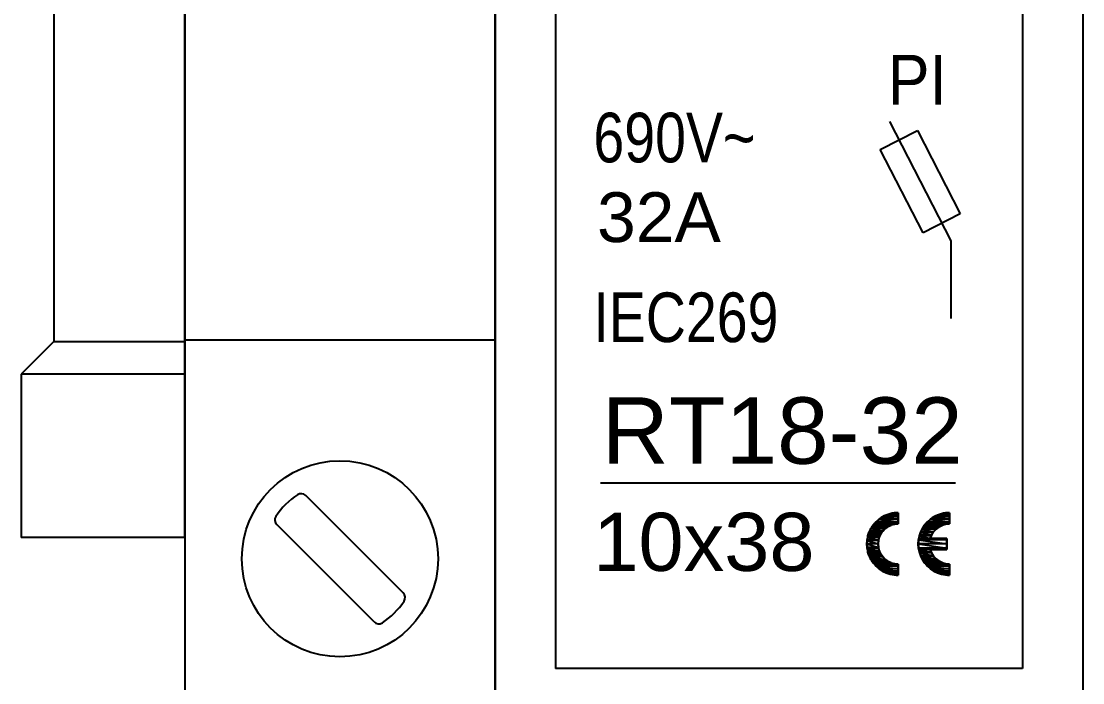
# Model space of a CAD drawing. Header units: millimetres. Extents: x 28713 to 59118, y -54378 to -19615.
# Drawn here: x 38035.09 to 38067.56, y -43691.09 to -43670.84 of the extents above; entities that cross this region are included whole.
import ezdxf

# ---------------------------------------------------------------- set-up
doc = ezdxf.new("R2010")
doc.units = ezdxf.units.MM
doc.header["$LTSCALE"] = 3
doc.layers.add('1', color=3, linetype='Continuous')
doc.layers.add('DUT', color=7, linetype='Continuous')
doc.styles.add('Arial', font='arial.ttf')

msp = doc.modelspace()

# ---------------------------------------------------------------- linework, layer by layer
for p, q in [((38049.592, -43711.097), (38049.592, -43631.616)), ((38067.564, -43631.616), (38067.564, -43711.097)), ((38051.44, -43659.257), (38051.44, -43690.645)), ((38065.716, -43659.257), (38065.716, -43690.645)), ((38061.371, -43674.77), (38062.511, -43674.184)), ((38061.648, -43673.907), (38063.525, -43677.56)), ((38062.511, -43674.184), (38063.819, -43676.731)), ((38062.679, -43677.317), (38061.371, -43674.77)), ((38063.819, -43676.731), (38062.679, -43677.317)), ((38063.525, -43677.56), (38063.525, -43679.934)), ((38052.809, -43684.966), (38063.674, -43684.966)), ((38061.729, -43685.899), (38061.668, -43685.914)), ((38061.791, -43685.889), (38061.729, -43685.899)), ((38061.854, -43685.883), (38061.791, -43685.889)), ((38061.918, -43685.881), (38061.854, -43685.883)), ((38061.918, -43685.881), (38061.918, -43685.881)), ((38063.302, -43685.899), (38063.241, -43685.914)), ((38063.364, -43685.889), (38063.302, -43685.899)), ((38063.427, -43685.883), (38063.364, -43685.889)), ((38063.491, -43685.881), (38063.427, -43685.883)), ((38063.491, -43685.881), (38063.491, -43685.881)), ((38061.2, -43686.205), (38061.16, -43686.253)), ((38061.243, -43686.159), (38061.2, -43686.205)), ((38061.288, -43686.117), (38061.243, -43686.159)), ((38061.336, -43686.077), (38061.288, -43686.117)), ((38061.387, -43686.041), (38061.336, -43686.077)), ((38061.439, -43686.009), (38061.387, -43686.041)), ((38061.494, -43685.979), (38061.439, -43686.009)), ((38061.55, -43685.954), (38061.494, -43685.979)), ((38061.608, -43685.932), (38061.55, -43685.954)), ((38061.668, -43685.914), (38061.608, -43685.932)), ((38061.876, -43686.222), (38061.836, -43686.226)), ((38061.918, -43686.221), (38061.876, -43686.222)), ((38061.918, -43686.221), (38061.918, -43686.221)), ((38062.773, -43686.205), (38062.733, -43686.253)), ((38062.816, -43686.159), (38062.773, -43686.205)), ((38062.862, -43686.117), (38062.816, -43686.159)), ((38062.91, -43686.077), (38062.862, -43686.117)), ((38062.96, -43686.041), (38062.91, -43686.077)), ((38063.013, -43686.009), (38062.96, -43686.041)), ((38063.067, -43685.979), (38063.013, -43686.009)), ((38063.124, -43685.954), (38063.067, -43685.979)), ((38063.182, -43685.932), (38063.124, -43685.954)), ((38063.241, -43685.914), (38063.182, -43685.932)), ((38063.44, -43686.223), (38063.39, -43686.229)), ((38063.491, -43686.221), (38063.44, -43686.223)), ((38063.491, -43686.221), (38063.491, -43686.221)), ((38061.011, -43686.532), (38060.993, -43686.592)), ((38061.033, -43686.473), (38061.011, -43686.532)), ((38061.059, -43686.415), (38061.033, -43686.473)), ((38061.089, -43686.359), (38061.059, -43686.415)), ((38061.123, -43686.305), (38061.089, -43686.359)), ((38061.089, -43686.359), (38061.089, -43686.359)), ((38061.16, -43686.253), (38061.123, -43686.305)), ((38061.384, -43686.529), (38061.364, -43686.565)), ((38061.405, -43686.494), (38061.384, -43686.529)), ((38061.384, -43686.529), (38061.384, -43686.529)), ((38061.429, -43686.461), (38061.405, -43686.494)), ((38061.455, -43686.43), (38061.429, -43686.461)), ((38061.483, -43686.4), (38061.455, -43686.43)), ((38061.512, -43686.373), (38061.483, -43686.4)), ((38061.543, -43686.348), (38061.512, -43686.373)), ((38061.575, -43686.324), (38061.543, -43686.348)), ((38061.609, -43686.303), (38061.575, -43686.324)), ((38061.645, -43686.284), (38061.609, -43686.303)), ((38061.681, -43686.268), (38061.645, -43686.284)), ((38061.718, -43686.254), (38061.681, -43686.268)), ((38061.757, -43686.242), (38061.718, -43686.254)), ((38061.796, -43686.233), (38061.757, -43686.242)), ((38061.836, -43686.226), (38061.796, -43686.233)), ((38062.584, -43686.532), (38062.566, -43686.592)), ((38062.606, -43686.473), (38062.584, -43686.532)), ((38062.632, -43686.415), (38062.606, -43686.473)), ((38062.663, -43686.359), (38062.632, -43686.415)), ((38062.696, -43686.305), (38062.663, -43686.359)), ((38062.663, -43686.359), (38062.663, -43686.359)), ((38062.733, -43686.253), (38062.696, -43686.305)), ((38062.958, -43686.528), (38062.934, -43686.572)), ((38062.984, -43686.486), (38062.958, -43686.528)), ((38063.014, -43686.446), (38062.984, -43686.486)), ((38063.047, -43686.41), (38063.014, -43686.446)), ((38063.082, -43686.376), (38063.047, -43686.41)), ((38063.12, -43686.345), (38063.082, -43686.376)), ((38063.16, -43686.317), (38063.12, -43686.345)), ((38063.203, -43686.292), (38063.16, -43686.317)), ((38063.247, -43686.271), (38063.203, -43686.292)), ((38063.293, -43686.253), (38063.247, -43686.271)), ((38063.341, -43686.239), (38063.293, -43686.253)), ((38063.39, -43686.229), (38063.341, -43686.239)), ((38060.963, -43686.775), (38060.961, -43686.837)), ((38060.961, -43686.837), (38060.963, -43686.899)), ((38060.969, -43686.714), (38060.963, -43686.775)), ((38060.979, -43686.652), (38060.969, -43686.714)), ((38060.993, -43686.592), (38060.979, -43686.652)), ((38061.302, -43686.797), (38061.301, -43686.837)), ((38061.301, -43686.837), (38061.302, -43686.877)), ((38061.306, -43686.758), (38061.302, -43686.797)), ((38061.313, -43686.718), (38061.306, -43686.758)), ((38061.322, -43686.679), (38061.313, -43686.718)), ((38061.333, -43686.64), (38061.322, -43686.679)), ((38061.347, -43686.602), (38061.333, -43686.64)), ((38061.364, -43686.565), (38061.347, -43686.602)), ((38062.536, -43686.775), (38062.534, -43686.837)), ((38062.534, -43686.837), (38062.536, -43686.899)), ((38062.542, -43686.714), (38062.536, -43686.775)), ((38062.552, -43686.652), (38062.542, -43686.714)), ((38062.566, -43686.592), (38062.552, -43686.652)), ((38062.915, -43686.619), (38062.899, -43686.667)), ((38062.899, -43686.667), (38063.406, -43686.667)), ((38062.934, -43686.572), (38062.915, -43686.619)), ((38063.406, -43686.667), (38063.406, -43687.008)), ((38060.963, -43686.899), (38060.969, -43686.961)), ((38060.969, -43686.961), (38060.979, -43687.022)), ((38060.979, -43687.022), (38060.993, -43687.083)), ((38060.993, -43687.083), (38061.011, -43687.143)), ((38061.011, -43687.143), (38061.033, -43687.202)), ((38061.302, -43686.877), (38061.306, -43686.917)), ((38061.306, -43686.917), (38061.313, -43686.956)), ((38061.313, -43686.956), (38061.322, -43686.996)), ((38061.322, -43686.996), (38061.333, -43687.034)), ((38061.333, -43687.034), (38061.347, -43687.072)), ((38061.347, -43687.072), (38061.364, -43687.109)), ((38061.364, -43687.109), (38061.384, -43687.146)), ((38061.384, -43687.146), (38061.384, -43687.146)), ((38061.384, -43687.146), (38061.405, -43687.181)), ((38061.405, -43687.181), (38061.429, -43687.214)), ((38062.536, -43686.899), (38062.542, -43686.961)), ((38062.542, -43686.961), (38062.552, -43687.022)), ((38062.552, -43687.022), (38062.566, -43687.083)), ((38062.566, -43687.083), (38062.584, -43687.143)), ((38062.584, -43687.143), (38062.606, -43687.202)), ((38062.899, -43687.008), (38063.406, -43687.008)), ((38062.899, -43687.008), (38062.899, -43687.008)), ((38062.899, -43687.008), (38062.915, -43687.056)), ((38062.915, -43687.056), (38062.934, -43687.103)), ((38062.934, -43687.103), (38062.958, -43687.147)), ((38062.958, -43687.147), (38062.984, -43687.189)), ((38062.984, -43687.189), (38063.014, -43687.228)), ((38061.033, -43687.202), (38061.059, -43687.259)), ((38061.059, -43687.259), (38061.089, -43687.316)), ((38061.089, -43687.316), (38061.089, -43687.316)), ((38061.089, -43687.316), (38061.123, -43687.37)), ((38061.123, -43687.37), (38061.16, -43687.421)), ((38061.16, -43687.421), (38061.2, -43687.47)), ((38061.2, -43687.47), (38061.243, -43687.516)), ((38061.243, -43687.516), (38061.288, -43687.558)), ((38061.429, -43687.214), (38061.455, -43687.245)), ((38061.455, -43687.245), (38061.483, -43687.274)), ((38061.483, -43687.274), (38061.512, -43687.302)), ((38061.512, -43687.302), (38061.543, -43687.327)), ((38061.543, -43687.327), (38061.575, -43687.35)), ((38061.575, -43687.35), (38061.609, -43687.371)), ((38061.609, -43687.371), (38061.645, -43687.39)), ((38061.645, -43687.39), (38061.681, -43687.407)), ((38061.681, -43687.407), (38061.718, -43687.421)), ((38061.718, -43687.421), (38061.757, -43687.433)), ((38061.757, -43687.433), (38061.796, -43687.442)), ((38061.796, -43687.442), (38061.836, -43687.449)), ((38061.836, -43687.449), (38061.876, -43687.453)), ((38061.876, -43687.453), (38061.918, -43687.454)), ((38062.606, -43687.202), (38062.632, -43687.259)), ((38062.632, -43687.259), (38062.663, -43687.316)), ((38062.663, -43687.316), (38062.663, -43687.316)), ((38062.663, -43687.316), (38062.696, -43687.37)), ((38062.696, -43687.37), (38062.733, -43687.421)), ((38062.733, -43687.421), (38062.773, -43687.47)), ((38062.773, -43687.47), (38062.816, -43687.516)), ((38062.816, -43687.516), (38062.862, -43687.558)), ((38063.014, -43687.228), (38063.047, -43687.265)), ((38063.047, -43687.265), (38063.082, -43687.299)), ((38063.082, -43687.299), (38063.12, -43687.33)), ((38063.12, -43687.33), (38063.16, -43687.358)), ((38063.16, -43687.358), (38063.203, -43687.382)), ((38063.203, -43687.382), (38063.247, -43687.404)), ((38063.247, -43687.404), (38063.293, -43687.421)), ((38063.293, -43687.421), (38063.341, -43687.435)), ((38063.341, -43687.435), (38063.39, -43687.446)), ((38063.39, -43687.446), (38063.44, -43687.452)), ((38063.44, -43687.452), (38063.491, -43687.454)), ((38061.288, -43687.558), (38061.336, -43687.597)), ((38061.336, -43687.597), (38061.387, -43687.633)), ((38061.387, -43687.633), (38061.439, -43687.666)), ((38061.439, -43687.666), (38061.494, -43687.695)), ((38061.494, -43687.695), (38061.55, -43687.721)), ((38061.55, -43687.721), (38061.608, -43687.743)), ((38061.608, -43687.743), (38061.668, -43687.761)), ((38061.668, -43687.761), (38061.729, -43687.775)), ((38061.729, -43687.775), (38061.791, -43687.786)), ((38061.791, -43687.786), (38061.854, -43687.792)), ((38061.854, -43687.792), (38061.918, -43687.794)), ((38062.862, -43687.558), (38062.91, -43687.597)), ((38062.91, -43687.597), (38062.96, -43687.633)), ((38062.96, -43687.633), (38063.013, -43687.666)), ((38063.013, -43687.666), (38063.067, -43687.695)), ((38063.067, -43687.695), (38063.124, -43687.721)), ((38063.124, -43687.721), (38063.182, -43687.743)), ((38063.182, -43687.743), (38063.241, -43687.761)), ((38063.241, -43687.761), (38063.302, -43687.775)), ((38063.302, -43687.775), (38063.364, -43687.786)), ((38063.364, -43687.786), (38063.427, -43687.792)), ((38063.427, -43687.792), (38063.491, -43687.794)), ((38065.716, -43690.645), (38051.44, -43690.645))]:
    msp.add_line(p, q)
at = {"color": 251}
for p, q in [((38061.67, -43685.913), (38061.793, -43685.889)), ((38061.793, -43685.889), (38061.67, -43685.913)), ((38061.793, -43685.889), (38061.918, -43685.881)), ((38061.918, -43685.881), (38061.793, -43685.889)), ((38061.918, -43685.889), (38061.793, -43685.889)), ((38061.793, -43685.889), (38061.918, -43685.913)), ((38061.793, -43685.889), (38061.918, -43685.913)), ((38061.918, -43685.889), (38061.793, -43685.889)), ((38061.918, -43685.881), (38061.918, -43685.889)), ((38061.918, -43685.889), (38061.918, -43685.881)), ((38061.918, -43685.913), (38061.918, -43685.889)), ((38061.918, -43685.889), (38061.918, -43685.913)), ((38063.244, -43685.913), (38063.366, -43685.889)), ((38063.366, -43685.889), (38063.244, -43685.913)), ((38063.366, -43685.889), (38063.491, -43685.881)), ((38063.491, -43685.881), (38063.366, -43685.889)), ((38063.491, -43685.889), (38063.366, -43685.889)), ((38063.366, -43685.889), (38063.491, -43685.913)), ((38063.366, -43685.889), (38063.491, -43685.913)), ((38063.491, -43685.889), (38063.366, -43685.889)), ((38063.491, -43685.881), (38063.491, -43685.889)), ((38063.491, -43685.889), (38063.491, -43685.881)), ((38063.491, -43685.913), (38063.491, -43685.889)), ((38063.491, -43685.889), (38063.491, -43685.913)), ((38061.18, -43686.23), (38061.189, -43686.221)), ((38061.189, -43686.221), (38061.18, -43686.23)), ((38061.189, -43686.221), (38061.241, -43686.161)), ((38061.241, -43686.161), (38061.189, -43686.221)), ((38061.918, -43686.221), (38061.189, -43686.221)), ((38061.189, -43686.221), (38061.811, -43686.23)), ((38061.189, -43686.221), (38061.811, -43686.23)), ((38061.918, -43686.221), (38061.189, -43686.221)), ((38061.241, -43686.161), (38061.335, -43686.078)), ((38061.335, -43686.078), (38061.241, -43686.161)), ((38061.918, -43686.161), (38061.241, -43686.161)), ((38061.241, -43686.161), (38061.918, -43686.221)), ((38061.241, -43686.161), (38061.918, -43686.221)), ((38061.918, -43686.161), (38061.241, -43686.161)), ((38061.335, -43686.078), (38061.439, -43686.009)), ((38061.439, -43686.009), (38061.335, -43686.078)), ((38061.918, -43686.078), (38061.335, -43686.078)), ((38061.335, -43686.078), (38061.918, -43686.161)), ((38061.335, -43686.078), (38061.918, -43686.161)), ((38061.918, -43686.078), (38061.335, -43686.078)), ((38061.439, -43686.009), (38061.552, -43685.954)), ((38061.552, -43685.954), (38061.439, -43686.009)), ((38061.918, -43686.009), (38061.439, -43686.009)), ((38061.439, -43686.009), (38061.918, -43686.078)), ((38061.439, -43686.009), (38061.918, -43686.078)), ((38061.918, -43686.009), (38061.439, -43686.009)), ((38061.552, -43685.954), (38061.67, -43685.913)), ((38061.67, -43685.913), (38061.552, -43685.954)), ((38061.918, -43685.954), (38061.552, -43685.954)), ((38061.552, -43685.954), (38061.918, -43686.009)), ((38061.552, -43685.954), (38061.918, -43686.009)), ((38061.918, -43685.954), (38061.552, -43685.954)), ((38061.918, -43685.913), (38061.67, -43685.913)), ((38061.67, -43685.913), (38061.918, -43685.954)), ((38061.67, -43685.913), (38061.918, -43685.954)), ((38061.918, -43685.913), (38061.67, -43685.913)), ((38061.811, -43686.23), (38061.918, -43686.221)), ((38061.918, -43686.221), (38061.811, -43686.23)), ((38061.918, -43685.954), (38061.918, -43685.913)), ((38061.918, -43685.913), (38061.918, -43685.954)), ((38061.918, -43686.009), (38061.918, -43685.954)), ((38061.918, -43685.954), (38061.918, -43686.009)), ((38061.918, -43686.078), (38061.918, -43686.009)), ((38061.918, -43686.009), (38061.918, -43686.078)), ((38061.918, -43686.161), (38061.918, -43686.078)), ((38061.918, -43686.078), (38061.918, -43686.161)), ((38061.918, -43686.221), (38061.918, -43686.161)), ((38061.918, -43686.161), (38061.918, -43686.221)), ((38062.753, -43686.231), (38062.762, -43686.221)), ((38062.762, -43686.221), (38062.753, -43686.231)), ((38062.762, -43686.221), (38062.815, -43686.161)), ((38062.815, -43686.161), (38062.762, -43686.221)), ((38063.491, -43686.221), (38062.762, -43686.221)), ((38062.762, -43686.221), (38063.378, -43686.231)), ((38062.762, -43686.221), (38063.378, -43686.231)), ((38063.491, -43686.221), (38062.762, -43686.221)), ((38062.815, -43686.161), (38062.909, -43686.078)), ((38062.909, -43686.078), (38062.815, -43686.161)), ((38063.491, -43686.161), (38062.815, -43686.161)), ((38062.815, -43686.161), (38063.491, -43686.221)), ((38062.815, -43686.161), (38063.491, -43686.221)), ((38063.491, -43686.161), (38062.815, -43686.161)), ((38062.909, -43686.078), (38063.013, -43686.009)), ((38063.013, -43686.009), (38062.909, -43686.078)), ((38063.491, -43686.078), (38062.909, -43686.078)), ((38062.909, -43686.078), (38063.491, -43686.161)), ((38062.909, -43686.078), (38063.491, -43686.161)), ((38063.491, -43686.078), (38062.909, -43686.078)), ((38063.013, -43686.009), (38063.125, -43685.954)), ((38063.125, -43685.954), (38063.013, -43686.009)), ((38063.491, -43686.009), (38063.013, -43686.009)), ((38063.013, -43686.009), (38063.491, -43686.078)), ((38063.013, -43686.009), (38063.491, -43686.078)), ((38063.491, -43686.009), (38063.013, -43686.009)), ((38063.125, -43685.954), (38063.244, -43685.913)), ((38063.244, -43685.913), (38063.125, -43685.954)), ((38063.491, -43685.954), (38063.125, -43685.954)), ((38063.125, -43685.954), (38063.491, -43686.009)), ((38063.125, -43685.954), (38063.491, -43686.009)), ((38063.491, -43685.954), (38063.125, -43685.954)), ((38063.491, -43685.913), (38063.244, -43685.913)), ((38063.244, -43685.913), (38063.491, -43685.954)), ((38063.244, -43685.913), (38063.491, -43685.954)), ((38063.491, -43685.913), (38063.244, -43685.913)), ((38063.378, -43686.231), (38063.491, -43686.221)), ((38063.491, -43686.221), (38063.378, -43686.231)), ((38063.491, -43685.954), (38063.491, -43685.913)), ((38063.491, -43685.913), (38063.491, -43685.954)), ((38063.491, -43686.009), (38063.491, -43685.954)), ((38063.491, -43685.954), (38063.491, -43686.009)), ((38063.491, -43686.078), (38063.491, -43686.009)), ((38063.491, -43686.009), (38063.491, -43686.078)), ((38063.491, -43686.161), (38063.491, -43686.078)), ((38063.491, -43686.078), (38063.491, -43686.161)), ((38063.491, -43686.221), (38063.491, -43686.161)), ((38063.491, -43686.161), (38063.491, -43686.221)), ((38060.994, -43686.59), (38061.014, -43686.529)), ((38061.014, -43686.529), (38060.994, -43686.59)), ((38061.014, -43686.529), (38061.034, -43686.471)), ((38061.034, -43686.471), (38061.014, -43686.529)), ((38061.384, -43686.529), (38061.014, -43686.529)), ((38061.014, -43686.529), (38061.355, -43686.59)), ((38061.014, -43686.529), (38061.355, -43686.59)), ((38061.384, -43686.529), (38061.014, -43686.529)), ((38061.034, -43686.471), (38061.049, -43686.441)), ((38061.049, -43686.441), (38061.034, -43686.471)), ((38061.424, -43686.471), (38061.034, -43686.471)), ((38061.034, -43686.471), (38061.384, -43686.529)), ((38061.034, -43686.471), (38061.384, -43686.529)), ((38061.424, -43686.471), (38061.034, -43686.471)), ((38061.049, -43686.441), (38061.086, -43686.365)), ((38061.086, -43686.365), (38061.049, -43686.441)), ((38061.445, -43686.441), (38061.049, -43686.441)), ((38061.049, -43686.441), (38061.424, -43686.471)), ((38061.049, -43686.441), (38061.424, -43686.471)), ((38061.445, -43686.441), (38061.049, -43686.441)), ((38061.086, -43686.365), (38061.089, -43686.359)), ((38061.089, -43686.359), (38061.086, -43686.365)), ((38061.521, -43686.365), (38061.086, -43686.365)), ((38061.086, -43686.365), (38061.445, -43686.441)), ((38061.086, -43686.365), (38061.445, -43686.441)), ((38061.521, -43686.365), (38061.086, -43686.365)), ((38061.089, -43686.359), (38061.126, -43686.303)), ((38061.126, -43686.303), (38061.089, -43686.359)), ((38061.53, -43686.359), (38061.089, -43686.359)), ((38061.089, -43686.359), (38061.521, -43686.365)), ((38061.089, -43686.359), (38061.521, -43686.365)), ((38061.53, -43686.359), (38061.089, -43686.359)), ((38061.126, -43686.303), (38061.157, -43686.258)), ((38061.157, -43686.258), (38061.126, -43686.303)), ((38061.609, -43686.303), (38061.126, -43686.303)), ((38061.126, -43686.303), (38061.53, -43686.359)), ((38061.126, -43686.303), (38061.53, -43686.359)), ((38061.609, -43686.303), (38061.126, -43686.303)), ((38061.157, -43686.258), (38061.159, -43686.255)), ((38061.159, -43686.255), (38061.157, -43686.258)), ((38061.707, -43686.258), (38061.157, -43686.258)), ((38061.157, -43686.258), (38061.609, -43686.303)), ((38061.157, -43686.258), (38061.609, -43686.303)), ((38061.707, -43686.258), (38061.157, -43686.258)), ((38061.159, -43686.255), (38061.18, -43686.23)), ((38061.18, -43686.23), (38061.159, -43686.255)), ((38061.718, -43686.255), (38061.159, -43686.255)), ((38061.159, -43686.255), (38061.707, -43686.258)), ((38061.159, -43686.255), (38061.707, -43686.258)), ((38061.718, -43686.255), (38061.159, -43686.255)), ((38061.811, -43686.23), (38061.18, -43686.23)), ((38061.18, -43686.23), (38061.718, -43686.255)), ((38061.18, -43686.23), (38061.718, -43686.255)), ((38061.811, -43686.23), (38061.18, -43686.23)), ((38061.355, -43686.59), (38061.384, -43686.529)), ((38061.384, -43686.529), (38061.355, -43686.59)), ((38061.384, -43686.529), (38061.424, -43686.471)), ((38061.424, -43686.471), (38061.384, -43686.529)), ((38061.424, -43686.471), (38061.445, -43686.441)), ((38061.445, -43686.441), (38061.424, -43686.471)), ((38061.445, -43686.441), (38061.521, -43686.365)), ((38061.521, -43686.365), (38061.445, -43686.441)), ((38061.521, -43686.365), (38061.53, -43686.359)), ((38061.53, -43686.359), (38061.521, -43686.365)), ((38061.53, -43686.359), (38061.609, -43686.303)), ((38061.609, -43686.303), (38061.53, -43686.359)), ((38061.609, -43686.303), (38061.707, -43686.258)), ((38061.707, -43686.258), (38061.609, -43686.303)), ((38061.707, -43686.258), (38061.718, -43686.255)), ((38061.718, -43686.255), (38061.707, -43686.258)), ((38061.718, -43686.255), (38061.811, -43686.23)), ((38061.811, -43686.23), (38061.718, -43686.255)), ((38062.577, -43686.562), (38062.607, -43686.471)), ((38062.607, -43686.471), (38062.577, -43686.562)), ((38062.607, -43686.471), (38062.61, -43686.465)), ((38062.61, -43686.465), (38062.607, -43686.471)), ((38062.996, -43686.471), (38062.607, -43686.471)), ((38062.607, -43686.471), (38062.94, -43686.562)), ((38062.607, -43686.471), (38062.94, -43686.562)), ((38062.996, -43686.471), (38062.607, -43686.471)), ((38062.61, -43686.465), (38062.652, -43686.381)), ((38062.652, -43686.381), (38062.61, -43686.465)), ((38063, -43686.465), (38062.61, -43686.465)), ((38062.61, -43686.465), (38062.996, -43686.471)), ((38062.61, -43686.465), (38062.996, -43686.471)), ((38063, -43686.465), (38062.61, -43686.465)), ((38062.652, -43686.381), (38062.663, -43686.359)), ((38062.663, -43686.359), (38062.652, -43686.381)), ((38063.076, -43686.381), (38062.652, -43686.381)), ((38062.652, -43686.381), (38063, -43686.465)), ((38062.652, -43686.381), (38063, -43686.465)), ((38063.076, -43686.381), (38062.652, -43686.381)), ((38062.663, -43686.359), (38062.693, -43686.313)), ((38062.693, -43686.313), (38062.663, -43686.359)), ((38063.106, -43686.359), (38062.663, -43686.359)), ((38062.663, -43686.359), (38063.076, -43686.381)), ((38062.663, -43686.359), (38063.076, -43686.381)), ((38063.106, -43686.359), (38062.663, -43686.359)), ((38062.693, -43686.313), (38062.727, -43686.262)), ((38062.727, -43686.262), (38062.693, -43686.313)), ((38063.167, -43686.313), (38062.693, -43686.313)), ((38062.693, -43686.313), (38063.106, -43686.359)), ((38062.693, -43686.313), (38063.106, -43686.359)), ((38063.167, -43686.313), (38062.693, -43686.313)), ((38062.727, -43686.262), (38062.732, -43686.255)), ((38062.732, -43686.255), (38062.727, -43686.262)), ((38063.269, -43686.262), (38062.727, -43686.262)), ((38062.727, -43686.262), (38063.167, -43686.313)), ((38062.727, -43686.262), (38063.167, -43686.313)), ((38063.269, -43686.262), (38062.727, -43686.262)), ((38062.732, -43686.255), (38062.753, -43686.231)), ((38062.753, -43686.231), (38062.732, -43686.255)), ((38063.295, -43686.255), (38062.732, -43686.255)), ((38062.732, -43686.255), (38063.269, -43686.262)), ((38062.732, -43686.255), (38063.269, -43686.262)), ((38063.295, -43686.255), (38062.732, -43686.255)), ((38063.378, -43686.231), (38062.753, -43686.231)), ((38062.753, -43686.231), (38063.295, -43686.255)), ((38062.753, -43686.231), (38063.295, -43686.255)), ((38063.378, -43686.231), (38062.753, -43686.231)), ((38062.94, -43686.562), (38062.996, -43686.471)), ((38062.996, -43686.471), (38062.94, -43686.562)), ((38062.996, -43686.471), (38063, -43686.465)), ((38063, -43686.465), (38062.996, -43686.471)), ((38063, -43686.465), (38063.076, -43686.381)), ((38063.076, -43686.381), (38063, -43686.465)), ((38063.076, -43686.381), (38063.106, -43686.359)), ((38063.106, -43686.359), (38063.076, -43686.381)), ((38063.106, -43686.359), (38063.167, -43686.313)), ((38063.167, -43686.313), (38063.106, -43686.359)), ((38063.167, -43686.313), (38063.269, -43686.262)), ((38063.269, -43686.262), (38063.167, -43686.313)), ((38063.269, -43686.262), (38063.295, -43686.255)), ((38063.295, -43686.255), (38063.269, -43686.262)), ((38063.295, -43686.255), (38063.378, -43686.231)), ((38063.378, -43686.231), (38063.295, -43686.255)), ((38060.961, -43686.837), (38060.968, -43686.73)), ((38060.968, -43686.73), (38060.961, -43686.837)), ((38061.301, -43686.837), (38060.961, -43686.837)), ((38060.961, -43686.837), (38061.311, -43686.945)), ((38060.968, -43686.945), (38060.961, -43686.837)), ((38060.961, -43686.837), (38061.311, -43686.945)), ((38061.301, -43686.837), (38060.961, -43686.837)), ((38060.961, -43686.837), (38060.968, -43686.945)), ((38060.968, -43686.73), (38060.969, -43686.713)), ((38060.969, -43686.713), (38060.968, -43686.73)), ((38061.311, -43686.73), (38060.968, -43686.73)), ((38060.968, -43686.73), (38061.301, -43686.837)), ((38060.968, -43686.73), (38061.301, -43686.837)), ((38061.311, -43686.73), (38060.968, -43686.73)), ((38060.969, -43686.713), (38060.986, -43686.627)), ((38060.986, -43686.627), (38060.969, -43686.713)), ((38061.315, -43686.713), (38060.969, -43686.713)), ((38060.969, -43686.713), (38061.311, -43686.73)), ((38060.969, -43686.713), (38061.311, -43686.73)), ((38061.315, -43686.713), (38060.969, -43686.713)), ((38060.986, -43686.627), (38060.994, -43686.59)), ((38060.994, -43686.59), (38060.986, -43686.627)), ((38061.338, -43686.627), (38060.986, -43686.627)), ((38060.986, -43686.627), (38061.315, -43686.713)), ((38060.986, -43686.627), (38061.315, -43686.713)), ((38061.338, -43686.627), (38060.986, -43686.627)), ((38061.355, -43686.59), (38060.994, -43686.59)), ((38060.994, -43686.59), (38061.338, -43686.627)), ((38060.994, -43686.59), (38061.338, -43686.627)), ((38061.355, -43686.59), (38060.994, -43686.59)), ((38061.301, -43686.837), (38061.311, -43686.73)), ((38061.311, -43686.73), (38061.301, -43686.837)), ((38061.311, -43686.945), (38061.301, -43686.837)), ((38061.301, -43686.837), (38061.311, -43686.945)), ((38061.311, -43686.73), (38061.315, -43686.713)), ((38061.315, -43686.713), (38061.311, -43686.73)), ((38061.315, -43686.713), (38061.338, -43686.627)), ((38061.338, -43686.627), (38061.315, -43686.713)), ((38061.338, -43686.627), (38061.355, -43686.59)), ((38061.355, -43686.59), (38061.338, -43686.627)), ((38062.534, -43686.837), (38062.543, -43686.713)), ((38062.543, -43686.713), (38062.534, -43686.837)), ((38063.406, -43686.837), (38062.534, -43686.837)), ((38062.534, -43686.837), (38063.406, -43686.962)), ((38062.543, -43686.962), (38062.534, -43686.837)), ((38062.534, -43686.837), (38063.406, -43686.962)), ((38063.406, -43686.837), (38062.534, -43686.837)), ((38062.534, -43686.837), (38062.543, -43686.962)), ((38062.543, -43686.713), (38062.552, -43686.667)), ((38062.552, -43686.667), (38062.543, -43686.713)), ((38063.406, -43686.713), (38062.543, -43686.713)), ((38062.543, -43686.713), (38063.406, -43686.837)), ((38062.543, -43686.713), (38063.406, -43686.837)), ((38063.406, -43686.713), (38062.543, -43686.713)), ((38062.552, -43686.667), (38062.567, -43686.59)), ((38062.567, -43686.59), (38062.552, -43686.667)), ((38062.899, -43686.667), (38062.552, -43686.667)), ((38062.552, -43686.667), (38063.406, -43686.713)), ((38062.552, -43686.667), (38063.406, -43686.713)), ((38063.406, -43686.667), (38062.552, -43686.667)), ((38062.567, -43686.59), (38062.577, -43686.562)), ((38062.577, -43686.562), (38062.567, -43686.59)), ((38062.929, -43686.59), (38062.567, -43686.59)), ((38062.567, -43686.59), (38062.899, -43686.667)), ((38062.567, -43686.59), (38062.899, -43686.667)), ((38062.929, -43686.59), (38062.567, -43686.59)), ((38062.94, -43686.562), (38062.577, -43686.562)), ((38062.577, -43686.562), (38062.929, -43686.59)), ((38062.577, -43686.562), (38062.929, -43686.59)), ((38062.94, -43686.562), (38062.577, -43686.562)), ((38062.899, -43686.667), (38062.929, -43686.59)), ((38062.929, -43686.59), (38062.899, -43686.667)), ((38062.899, -43686.667), (38063.406, -43686.667)), ((38062.899, -43686.667), (38062.899, -43686.667)), ((38062.899, -43686.667), (38063.406, -43686.667)), ((38062.929, -43686.59), (38062.94, -43686.562)), ((38062.94, -43686.562), (38062.929, -43686.59)), ((38063.406, -43686.713), (38063.406, -43686.667)), ((38063.406, -43686.667), (38063.406, -43686.713)), ((38063.406, -43686.837), (38063.406, -43686.713)), ((38063.406, -43686.713), (38063.406, -43686.837)), ((38063.406, -43686.962), (38063.406, -43686.837)), ((38063.406, -43686.837), (38063.406, -43686.962)), ((38061.311, -43686.945), (38060.968, -43686.945)), ((38060.968, -43686.945), (38061.315, -43686.962)), ((38060.969, -43686.962), (38060.968, -43686.945)), ((38060.968, -43686.945), (38061.315, -43686.962)), ((38061.311, -43686.945), (38060.968, -43686.945)), ((38060.968, -43686.945), (38060.969, -43686.962)), ((38061.315, -43686.962), (38060.969, -43686.962)), ((38060.969, -43686.962), (38061.338, -43687.048)), ((38060.986, -43687.048), (38060.969, -43686.962)), ((38060.969, -43686.962), (38061.338, -43687.048)), ((38061.315, -43686.962), (38060.969, -43686.962)), ((38060.969, -43686.962), (38060.986, -43687.048)), ((38061.338, -43687.048), (38060.986, -43687.048)), ((38060.986, -43687.048), (38061.355, -43687.085)), ((38060.994, -43687.085), (38060.986, -43687.048)), ((38060.986, -43687.048), (38061.355, -43687.085)), ((38061.338, -43687.048), (38060.986, -43687.048)), ((38060.986, -43687.048), (38060.994, -43687.085)), ((38061.355, -43687.085), (38060.994, -43687.085)), ((38060.994, -43687.085), (38061.384, -43687.146)), ((38061.014, -43687.146), (38060.994, -43687.085)), ((38060.994, -43687.085), (38061.384, -43687.146)), ((38061.355, -43687.085), (38060.994, -43687.085)), ((38060.994, -43687.085), (38061.014, -43687.146)), ((38061.384, -43687.146), (38061.014, -43687.146)), ((38061.014, -43687.146), (38061.424, -43687.204)), ((38061.034, -43687.204), (38061.014, -43687.146)), ((38061.014, -43687.146), (38061.424, -43687.204)), ((38061.384, -43687.146), (38061.014, -43687.146)), ((38061.014, -43687.146), (38061.034, -43687.204)), ((38061.315, -43686.962), (38061.311, -43686.945)), ((38061.311, -43686.945), (38061.315, -43686.962)), ((38061.338, -43687.048), (38061.315, -43686.962)), ((38061.315, -43686.962), (38061.338, -43687.048)), ((38061.355, -43687.085), (38061.338, -43687.048)), ((38061.338, -43687.048), (38061.355, -43687.085)), ((38061.384, -43687.146), (38061.355, -43687.085)), ((38061.355, -43687.085), (38061.384, -43687.146)), ((38061.424, -43687.204), (38061.384, -43687.146)), ((38061.384, -43687.146), (38061.424, -43687.204)), ((38063.406, -43686.962), (38062.543, -43686.962)), ((38062.543, -43686.962), (38063.406, -43687.008)), ((38062.552, -43687.008), (38062.543, -43686.962)), ((38062.543, -43686.962), (38063.406, -43687.008)), ((38063.406, -43686.962), (38062.543, -43686.962)), ((38062.543, -43686.962), (38062.552, -43687.008)), ((38063.406, -43687.008), (38062.552, -43687.008)), ((38062.552, -43687.008), (38062.929, -43687.085)), ((38062.567, -43687.085), (38062.552, -43687.008)), ((38062.552, -43687.008), (38062.929, -43687.085)), ((38062.899, -43687.008), (38062.552, -43687.008)), ((38062.552, -43687.008), (38062.567, -43687.085)), ((38062.929, -43687.085), (38062.567, -43687.085)), ((38062.567, -43687.085), (38062.94, -43687.113)), ((38062.577, -43687.113), (38062.567, -43687.085)), ((38062.567, -43687.085), (38062.94, -43687.113)), ((38062.929, -43687.085), (38062.567, -43687.085)), ((38062.567, -43687.085), (38062.577, -43687.113)), ((38062.94, -43687.113), (38062.577, -43687.113)), ((38062.577, -43687.113), (38062.996, -43687.204)), ((38062.607, -43687.204), (38062.577, -43687.113)), ((38062.577, -43687.113), (38062.996, -43687.204)), ((38062.94, -43687.113), (38062.577, -43687.113)), ((38062.577, -43687.113), (38062.607, -43687.204)), ((38062.899, -43687.008), (38063.406, -43687.008)), ((38062.899, -43687.008), (38062.899, -43687.008)), ((38062.929, -43687.085), (38062.899, -43687.008)), ((38062.899, -43687.008), (38063.406, -43687.008)), ((38062.899, -43687.008), (38062.929, -43687.085)), ((38062.94, -43687.113), (38062.929, -43687.085)), ((38062.929, -43687.085), (38062.94, -43687.113)), ((38062.996, -43687.204), (38062.94, -43687.113)), ((38062.94, -43687.113), (38062.996, -43687.204)), ((38063.406, -43687.008), (38063.406, -43686.962)), ((38063.406, -43686.962), (38063.406, -43687.008)), ((38061.424, -43687.204), (38061.034, -43687.204)), ((38061.034, -43687.204), (38061.445, -43687.234)), ((38061.049, -43687.234), (38061.034, -43687.204)), ((38061.034, -43687.204), (38061.445, -43687.234)), ((38061.424, -43687.204), (38061.034, -43687.204)), ((38061.034, -43687.204), (38061.049, -43687.234)), ((38061.445, -43687.234), (38061.049, -43687.234)), ((38061.049, -43687.234), (38061.521, -43687.31)), ((38061.086, -43687.31), (38061.049, -43687.234)), ((38061.049, -43687.234), (38061.521, -43687.31)), ((38061.445, -43687.234), (38061.049, -43687.234)), ((38061.049, -43687.234), (38061.086, -43687.31)), ((38061.521, -43687.31), (38061.086, -43687.31)), ((38061.086, -43687.31), (38061.53, -43687.316)), ((38061.089, -43687.316), (38061.086, -43687.31)), ((38061.086, -43687.31), (38061.53, -43687.316)), ((38061.521, -43687.31), (38061.086, -43687.31)), ((38061.086, -43687.31), (38061.089, -43687.316)), ((38061.53, -43687.316), (38061.089, -43687.316)), ((38061.089, -43687.316), (38061.609, -43687.371)), ((38061.126, -43687.371), (38061.089, -43687.316)), ((38061.089, -43687.316), (38061.609, -43687.371)), ((38061.53, -43687.316), (38061.089, -43687.316)), ((38061.089, -43687.316), (38061.126, -43687.371)), ((38061.609, -43687.371), (38061.126, -43687.371)), ((38061.126, -43687.371), (38061.707, -43687.417)), ((38061.157, -43687.417), (38061.126, -43687.371)), ((38061.126, -43687.371), (38061.707, -43687.417)), ((38061.609, -43687.371), (38061.126, -43687.371)), ((38061.126, -43687.371), (38061.157, -43687.417)), ((38061.707, -43687.417), (38061.157, -43687.417)), ((38061.157, -43687.417), (38061.718, -43687.42)), ((38061.159, -43687.42), (38061.157, -43687.417)), ((38061.157, -43687.417), (38061.718, -43687.42)), ((38061.707, -43687.417), (38061.157, -43687.417)), ((38061.157, -43687.417), (38061.159, -43687.42)), ((38061.718, -43687.42), (38061.159, -43687.42)), ((38061.159, -43687.42), (38061.811, -43687.445)), ((38061.18, -43687.445), (38061.159, -43687.42)), ((38061.159, -43687.42), (38061.811, -43687.445)), ((38061.718, -43687.42), (38061.159, -43687.42)), ((38061.159, -43687.42), (38061.18, -43687.445)), ((38061.811, -43687.445), (38061.18, -43687.445)), ((38061.18, -43687.445), (38061.918, -43687.454)), ((38061.189, -43687.454), (38061.18, -43687.445)), ((38061.18, -43687.445), (38061.918, -43687.454)), ((38061.811, -43687.445), (38061.18, -43687.445)), ((38061.18, -43687.445), (38061.189, -43687.454)), ((38061.918, -43687.454), (38061.189, -43687.454)), ((38061.189, -43687.454), (38061.918, -43687.514)), ((38061.241, -43687.514), (38061.189, -43687.454)), ((38061.189, -43687.454), (38061.918, -43687.514)), ((38061.918, -43687.454), (38061.189, -43687.454)), ((38061.189, -43687.454), (38061.241, -43687.514)), ((38061.918, -43687.514), (38061.241, -43687.514)), ((38061.241, -43687.514), (38061.918, -43687.597)), ((38061.335, -43687.597), (38061.241, -43687.514)), ((38061.241, -43687.514), (38061.918, -43687.597)), ((38061.918, -43687.514), (38061.241, -43687.514)), ((38061.241, -43687.514), (38061.335, -43687.597)), ((38061.445, -43687.234), (38061.424, -43687.204)), ((38061.424, -43687.204), (38061.445, -43687.234)), ((38061.521, -43687.31), (38061.445, -43687.234)), ((38061.445, -43687.234), (38061.521, -43687.31)), ((38061.53, -43687.316), (38061.521, -43687.31)), ((38061.521, -43687.31), (38061.53, -43687.316)), ((38061.609, -43687.371), (38061.53, -43687.316)), ((38061.53, -43687.316), (38061.609, -43687.371)), ((38061.707, -43687.417), (38061.609, -43687.371)), ((38061.609, -43687.371), (38061.707, -43687.417)), ((38061.718, -43687.42), (38061.707, -43687.417)), ((38061.707, -43687.417), (38061.718, -43687.42)), ((38061.811, -43687.445), (38061.718, -43687.42)), ((38061.718, -43687.42), (38061.811, -43687.445)), ((38061.918, -43687.454), (38061.811, -43687.445)), ((38061.811, -43687.445), (38061.918, -43687.454)), ((38061.918, -43687.514), (38061.918, -43687.454)), ((38061.918, -43687.454), (38061.918, -43687.514)), ((38061.918, -43687.597), (38061.918, -43687.514)), ((38061.918, -43687.514), (38061.918, -43687.597)), ((38062.996, -43687.204), (38062.607, -43687.204)), ((38062.607, -43687.204), (38063, -43687.21)), ((38062.61, -43687.21), (38062.607, -43687.204)), ((38062.607, -43687.204), (38063, -43687.21)), ((38062.996, -43687.204), (38062.607, -43687.204)), ((38062.607, -43687.204), (38062.61, -43687.21)), ((38063, -43687.21), (38062.61, -43687.21)), ((38062.61, -43687.21), (38063.076, -43687.294)), ((38062.652, -43687.294), (38062.61, -43687.21)), ((38062.61, -43687.21), (38063.076, -43687.294)), ((38063, -43687.21), (38062.61, -43687.21)), ((38062.61, -43687.21), (38062.652, -43687.294)), ((38063.076, -43687.294), (38062.652, -43687.294)), ((38062.652, -43687.294), (38063.106, -43687.316)), ((38062.663, -43687.316), (38062.652, -43687.294)), ((38062.652, -43687.294), (38063.106, -43687.316)), ((38063.076, -43687.294), (38062.652, -43687.294)), ((38062.652, -43687.294), (38062.663, -43687.316)), ((38063.106, -43687.316), (38062.663, -43687.316)), ((38062.663, -43687.316), (38063.167, -43687.362)), ((38062.693, -43687.362), (38062.663, -43687.316)), ((38062.663, -43687.316), (38063.167, -43687.362)), ((38063.106, -43687.316), (38062.663, -43687.316)), ((38062.663, -43687.316), (38062.693, -43687.362)), ((38063.167, -43687.362), (38062.693, -43687.362)), ((38062.693, -43687.362), (38063.269, -43687.413)), ((38062.727, -43687.413), (38062.693, -43687.362)), ((38062.693, -43687.362), (38063.269, -43687.413)), ((38063.167, -43687.362), (38062.693, -43687.362)), ((38062.693, -43687.362), (38062.727, -43687.413)), ((38063.269, -43687.413), (38062.727, -43687.413)), ((38062.727, -43687.413), (38063.295, -43687.42)), ((38062.732, -43687.42), (38062.727, -43687.413)), ((38062.727, -43687.413), (38063.295, -43687.42)), ((38063.269, -43687.413), (38062.727, -43687.413)), ((38062.727, -43687.413), (38062.732, -43687.42)), ((38063.295, -43687.42), (38062.732, -43687.42)), ((38062.732, -43687.42), (38063.378, -43687.444)), ((38062.753, -43687.444), (38062.732, -43687.42)), ((38062.732, -43687.42), (38063.378, -43687.444)), ((38063.295, -43687.42), (38062.732, -43687.42)), ((38062.732, -43687.42), (38062.753, -43687.444)), ((38063.378, -43687.444), (38062.753, -43687.444)), ((38062.753, -43687.444), (38063.491, -43687.454)), ((38062.762, -43687.454), (38062.753, -43687.444)), ((38062.753, -43687.444), (38063.491, -43687.454)), ((38063.378, -43687.444), (38062.753, -43687.444)), ((38062.753, -43687.444), (38062.762, -43687.454)), ((38063.491, -43687.454), (38062.762, -43687.454)), ((38062.762, -43687.454), (38063.491, -43687.514)), ((38062.815, -43687.514), (38062.762, -43687.454)), ((38062.762, -43687.454), (38063.491, -43687.514)), ((38063.491, -43687.454), (38062.762, -43687.454)), ((38062.762, -43687.454), (38062.815, -43687.514)), ((38063.491, -43687.514), (38062.815, -43687.514)), ((38062.815, -43687.514), (38063.491, -43687.597)), ((38062.909, -43687.597), (38062.815, -43687.514)), ((38062.815, -43687.514), (38063.491, -43687.597)), ((38063.491, -43687.514), (38062.815, -43687.514)), ((38062.815, -43687.514), (38062.909, -43687.597)), ((38063, -43687.21), (38062.996, -43687.204)), ((38062.996, -43687.204), (38063, -43687.21)), ((38063.076, -43687.294), (38063, -43687.21)), ((38063, -43687.21), (38063.076, -43687.294)), ((38063.106, -43687.316), (38063.076, -43687.294)), ((38063.076, -43687.294), (38063.106, -43687.316)), ((38063.167, -43687.362), (38063.106, -43687.316)), ((38063.106, -43687.316), (38063.167, -43687.362)), ((38063.269, -43687.413), (38063.167, -43687.362)), ((38063.167, -43687.362), (38063.269, -43687.413)), ((38063.295, -43687.42), (38063.269, -43687.413)), ((38063.269, -43687.413), (38063.295, -43687.42)), ((38063.378, -43687.444), (38063.295, -43687.42)), ((38063.295, -43687.42), (38063.378, -43687.444)), ((38063.491, -43687.454), (38063.378, -43687.444)), ((38063.378, -43687.444), (38063.491, -43687.454)), ((38063.491, -43687.514), (38063.491, -43687.454)), ((38063.491, -43687.454), (38063.491, -43687.514)), ((38063.491, -43687.597), (38063.491, -43687.514)), ((38063.491, -43687.514), (38063.491, -43687.597)), ((38061.918, -43687.597), (38061.335, -43687.597)), ((38061.335, -43687.597), (38061.918, -43687.666)), ((38061.439, -43687.666), (38061.335, -43687.597)), ((38061.335, -43687.597), (38061.918, -43687.666)), ((38061.918, -43687.597), (38061.335, -43687.597)), ((38061.335, -43687.597), (38061.439, -43687.666)), ((38061.918, -43687.666), (38061.439, -43687.666)), ((38061.439, -43687.666), (38061.918, -43687.721)), ((38061.552, -43687.721), (38061.439, -43687.666)), ((38061.439, -43687.666), (38061.918, -43687.721)), ((38061.918, -43687.666), (38061.439, -43687.666)), ((38061.439, -43687.666), (38061.552, -43687.721)), ((38061.918, -43687.721), (38061.552, -43687.721)), ((38061.552, -43687.721), (38061.918, -43687.762)), ((38061.67, -43687.762), (38061.552, -43687.721)), ((38061.552, -43687.721), (38061.918, -43687.762)), ((38061.918, -43687.721), (38061.552, -43687.721)), ((38061.552, -43687.721), (38061.67, -43687.762)), ((38061.918, -43687.762), (38061.67, -43687.762)), ((38061.67, -43687.762), (38061.918, -43687.786)), ((38061.793, -43687.786), (38061.67, -43687.762)), ((38061.67, -43687.762), (38061.918, -43687.786)), ((38061.918, -43687.762), (38061.67, -43687.762)), ((38061.67, -43687.762), (38061.793, -43687.786)), ((38061.918, -43687.786), (38061.793, -43687.786)), ((38061.793, -43687.786), (38061.918, -43687.794)), ((38061.918, -43687.786), (38061.793, -43687.786)), ((38061.918, -43687.794), (38061.793, -43687.786)), ((38061.918, -43687.666), (38061.918, -43687.597)), ((38061.918, -43687.597), (38061.918, -43687.666)), ((38061.918, -43687.721), (38061.918, -43687.666)), ((38061.918, -43687.666), (38061.918, -43687.721)), ((38061.918, -43687.762), (38061.918, -43687.721)), ((38061.918, -43687.721), (38061.918, -43687.762)), ((38061.918, -43687.786), (38061.918, -43687.762)), ((38061.918, -43687.762), (38061.918, -43687.786)), ((38061.918, -43687.794), (38061.918, -43687.786)), ((38061.918, -43687.786), (38061.918, -43687.794)), ((38063.491, -43687.597), (38062.909, -43687.597)), ((38062.909, -43687.597), (38063.491, -43687.666)), ((38063.013, -43687.666), (38062.909, -43687.597)), ((38062.909, -43687.597), (38063.491, -43687.666)), ((38063.491, -43687.597), (38062.909, -43687.597)), ((38062.909, -43687.597), (38063.013, -43687.666)), ((38063.491, -43687.666), (38063.013, -43687.666)), ((38063.013, -43687.666), (38063.491, -43687.721)), ((38063.125, -43687.721), (38063.013, -43687.666)), ((38063.013, -43687.666), (38063.491, -43687.721)), ((38063.491, -43687.666), (38063.013, -43687.666)), ((38063.013, -43687.666), (38063.125, -43687.721)), ((38063.491, -43687.721), (38063.125, -43687.721)), ((38063.125, -43687.721), (38063.491, -43687.762)), ((38063.244, -43687.762), (38063.125, -43687.721)), ((38063.125, -43687.721), (38063.491, -43687.762)), ((38063.491, -43687.721), (38063.125, -43687.721)), ((38063.125, -43687.721), (38063.244, -43687.762)), ((38063.491, -43687.762), (38063.244, -43687.762)), ((38063.244, -43687.762), (38063.491, -43687.786)), ((38063.366, -43687.786), (38063.244, -43687.762)), ((38063.244, -43687.762), (38063.491, -43687.786)), ((38063.491, -43687.762), (38063.244, -43687.762)), ((38063.244, -43687.762), (38063.366, -43687.786)), ((38063.491, -43687.786), (38063.366, -43687.786)), ((38063.366, -43687.786), (38063.491, -43687.794)), ((38063.491, -43687.786), (38063.366, -43687.786)), ((38063.491, -43687.794), (38063.366, -43687.786)), ((38063.491, -43687.666), (38063.491, -43687.597)), ((38063.491, -43687.597), (38063.491, -43687.666)), ((38063.491, -43687.721), (38063.491, -43687.666)), ((38063.491, -43687.666), (38063.491, -43687.721)), ((38063.491, -43687.762), (38063.491, -43687.721)), ((38063.491, -43687.721), (38063.491, -43687.762)), ((38063.491, -43687.786), (38063.491, -43687.762)), ((38063.491, -43687.762), (38063.491, -43687.786)), ((38063.491, -43687.794), (38063.491, -43687.786)), ((38063.491, -43687.786), (38063.491, -43687.794))]:
    msp.add_line(p, q, dxfattribs=at)
at = {"layer": '1', "color": 7}
for p, q in [((38040.092, -43643.891), (38040.092, -43694.391)), ((38049.592, -43643.891), (38049.592, -43694.391)), ((38040.092, -43686.641), (38040.092, -43651.641)), ((38036.092, -43657.641), (38036.092, -43680.641)), ((38036.092, -43680.641), (38035.092, -43681.641)), ((38036.092, -43680.641), (38040.092, -43680.641)), ((38040.092, -43680.591), (38049.592, -43680.591)), ((38040.092, -43681.641), (38035.092, -43681.641)), ((38035.092, -43681.641), (38035.092, -43686.641)), ((38046.777, -43688.336), (38043.797, -43685.357)), ((38045.888, -43689.225), (38042.908, -43686.246)), ((38040.092, -43686.641), (38035.092, -43686.641))]:
    msp.add_line(p, q, dxfattribs=at)
msp.add_circle((38044.842, -43687.291), 3, dxfattribs=at)
for centre, radius, start, end in [((38044.842, -43687.291), 2.35, 123.5008, 146.4992), ((38043.656, -43685.498), 0.2, 45, 123.5008), ((38043.049, -43686.104), 0.2, 146.4992, 225), ((38046.635, -43688.478), 0.2, 326.4992, 45), ((38044.842, -43687.291), 2.35, 303.5008, 326.4992), ((38046.029, -43689.084), 0.2, 225, 303.5008)]:
    msp.add_arc(centre, radius, start, end, dxfattribs=at)

# ---------------------------------------------------------------- texts
at = {"layer": 'DUT', "color": 251, "style": 'Arial', "oblique": 0}
for s, width, p in [('PI', 0.9, (38061.603, -43673.388)), ('690V~', 0.8, (38052.595, -43675.159)), ('IEC269', 0.8, (38052.595, -43680.66))]:
    msp.add_text(s, height=1.5186, dxfattribs=dict(at, width=width)).set_placement(p)
at = {"layer": 'DUT', "color": 250, "style": 'Arial', "oblique": 0}
msp.add_text('32A', height=1.524, dxfattribs=at).set_placement((38052.706, -43677.598))
at = {"layer": 'DUT', "color": 251, "style": 'Arial', "oblique": 0}
for s, height, p in [('RT18-32', 2.032, (38052.851, -43684.383)), ('10x38', 1.778, (38052.592, -43687.662))]:
    msp.add_text(s, height=height, dxfattribs=at).set_placement(p)

doc.saveas('drawing.dxf')
